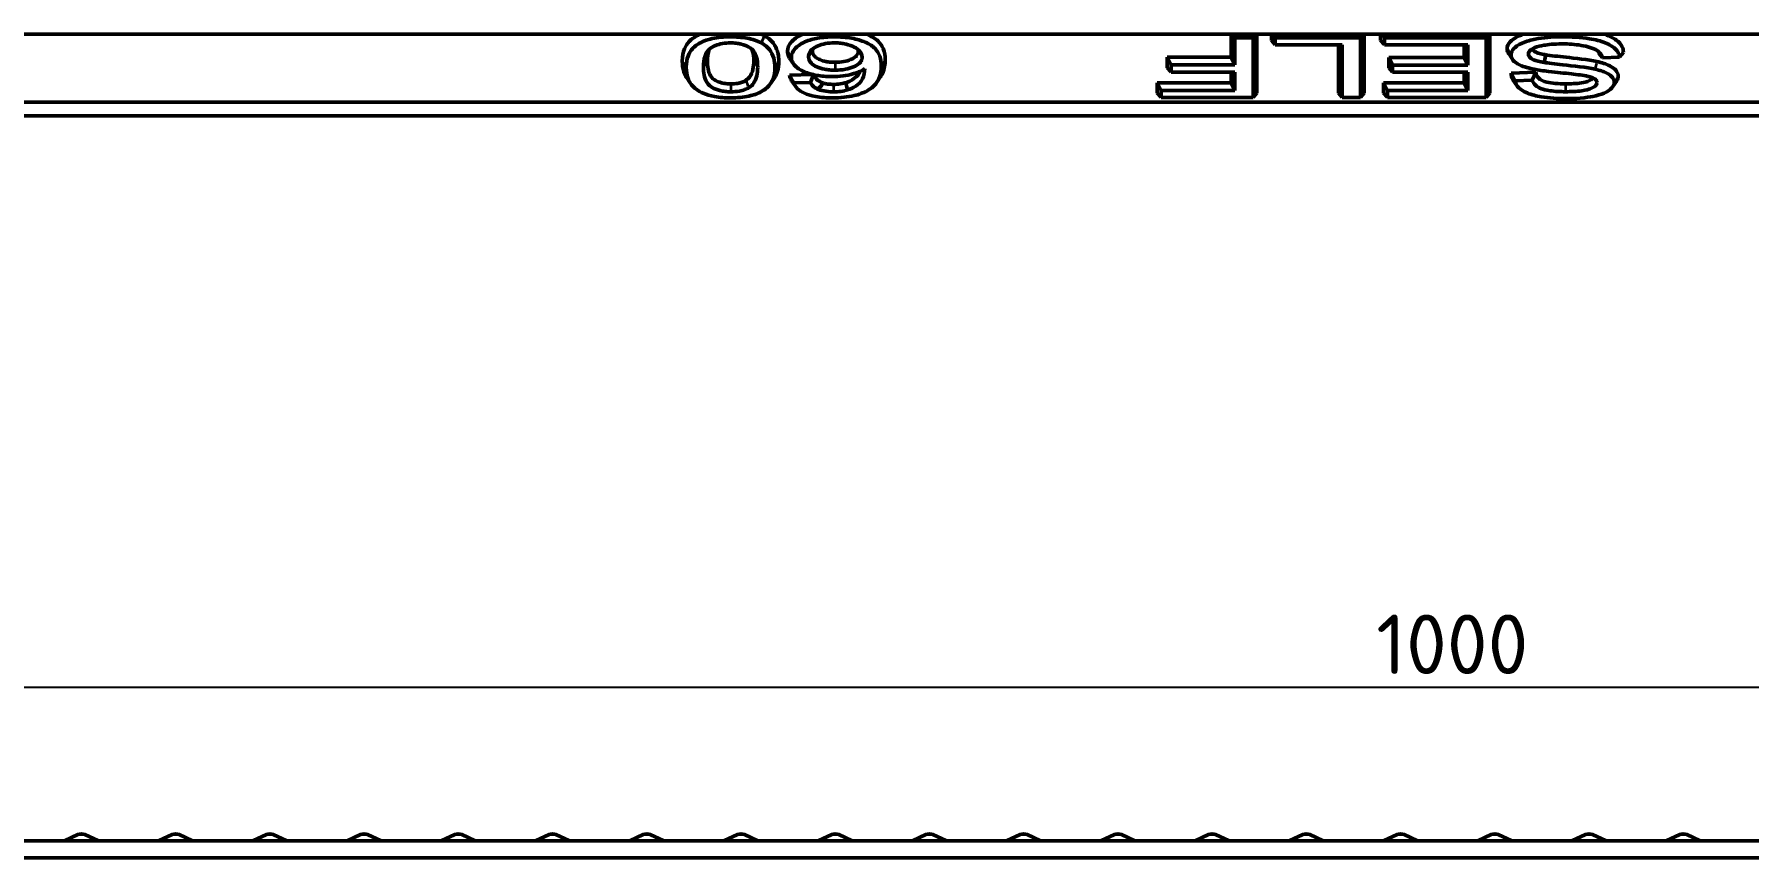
# Model space of a CAD drawing. Header units: millimetres. Extents: x 0 to 2181, y -65 to 1050.
# Drawn here: x 727.9 to 979.9, y 727.5 to 848.5 of the extents above; entities that cross this region are included whole.
import ezdxf

# ---------------------------------------------------------------- set-up
doc = ezdxf.new("R2010")
doc.units = ezdxf.units.MM
doc.header["$LTSCALE"] = 2.5
for name, color, linetype, lineweight in [('Bemaßung (ISO)', 7, 'Continuous', 25), ('Sichtbar (ISO)', 7, 'Continuous', 50), ('Sichtbar schmal (ISO)', 7, 'Continuous', 35)]:
    doc.layers.add(name, color=color, linetype=linetype, lineweight=lineweight)
doc.styles.add('TXT 3_5', font='isocpeur.ttf')
doc.dimstyles.new('Anrin Standard (DIN)', dxfattribs={"dimscale": 2.5, "dimtxt": 3.5, "dimasz": 2.5, "dimexe": 2, "dimexo": 0, "dimgap": 0.8, "dimtad": 1, "dimrnd": 1e-08, "dimtxsty": 'TXT 3_5', "dimcen": 0.09, "dimdle": 10, "dimclrd": 256, "dimclre": 256, "dimclrt": 256, "dimadec": 0, "dimazin": 2, "dimtfac": 0.714286, "dimtmove": 0, "dimatfit": 3, "dimfxl": 1, "dimtolj": 1, "dimlwd": -1, "dimlwe": -1, "dimarcsym": 0})

# ---------------------------------------------------------------- blocks, each defined once
blk = doc.blocks.new('*D8')
at = {"layer": 'Bemaßung (ISO)', "transparency": 16777216}
for p, q in [((435.67, 727.47), (435.67, 757.47)), ((1435.67, 727.47), (1435.67, 757.47)), ((1429.42, 752.47), (441.92, 752.47))]:
    blk.add_line(p, q, dxfattribs=at)
for points in [[(441.92, 753.52), (441.92, 751.43), (435.67, 752.47)], [(1429.42, 753.52), (1429.42, 751.43), (1435.67, 752.47)]]:
    blk.add_solid(points, dxfattribs=at)
at = {"layer": 'Defpoints', "color": 0, "transparency": 16777216}
for p in [(435.67, 752.47), (435.67, 727.47), (1435.67, 727.47)]:
    blk.add_point(p, dxfattribs=at)
at = {"layer": 'Bemaßung (ISO)', "transparency": 16777216, "insert": (925.17, 763.22), "char_height": 8.75, "attachment_point": 1, "style": 'TXT 3_5'}
blk.add_mtext('\\A1;1000', dxfattribs=at)

msp = doc.modelspace()

# ---------------------------------------------------------------- linework, layer by layer
at = {"layer": 'Sichtbar (ISO)'}
for p, q in [((1271.452, 848.508), (599.883, 848.508)), ((903.825, 845.147), (903.825, 848.508)), ((904.14, 848.508), (904.402, 847.986)), ((907.055, 847.986), (904.402, 847.986)), ((904.402, 847.986), (904.402, 843.995)), ((907.316, 848.508), (907.055, 847.986)), ((907.055, 839.201), (907.055, 847.986)), ((907.632, 848.508), (907.632, 839.845)), ((909.755, 847.593), (909.755, 848.508)), ((909.755, 847.593), (910.332, 846.948)), ((910.07, 848.508), (910.332, 847.986)), ((922.832, 847.986), (910.332, 847.986)), ((910.332, 847.986), (910.332, 846.948)), ((910.332, 846.948), (920.18, 846.948)), ((919.602, 839.845), (919.602, 846.948)), ((920.18, 846.948), (920.18, 839.201)), ((923.094, 848.508), (922.832, 847.986)), ((922.832, 839.201), (922.832, 847.986)), ((923.409, 848.508), (923.409, 839.845)), ((925.791, 847.593), (925.791, 848.508)), ((925.791, 847.593), (926.369, 846.948)), ((926.107, 848.508), (926.369, 847.986)), ((941.308, 847.986), (926.369, 847.986)), ((926.369, 847.986), (926.369, 846.948)), ((926.369, 846.948), (938.655, 846.948)), ((938.078, 845.114), (938.078, 846.948)), ((938.655, 846.948), (938.655, 843.962)), ((941.569, 848.508), (941.308, 847.986)), ((941.308, 839.201), (941.308, 847.986)), ((941.885, 848.508), (941.885, 839.845)), ((839.499, 844.173), (838.945, 845)), ((894.435, 845.147), (903.825, 845.147)), ((894.435, 843.602), (894.435, 845.147)), ((894.435, 845.147), (895.012, 843.995)), ((903.825, 845.147), (904.402, 843.995)), ((926.996, 843.568), (926.996, 845.114)), ((926.996, 845.114), (938.078, 845.114)), ((926.996, 845.114), (927.573, 843.962)), ((938.078, 845.114), (938.655, 843.962)), ((945.191, 844.836), (944.637, 845.663)), ((950.082, 845.498), (949.875, 844.363)), ((957.905, 845.691), (958.411, 845.066)), ((958.411, 845.066), (960.911, 845.16)), ((960.911, 845.16), (961.505, 845.826)), ((824.323, 841.375), (823.769, 842.202)), ((836.719, 842.131), (836.165, 841.305)), ((838.904, 842.486), (842.294, 842.607)), ((838.904, 842.486), (839.555, 841.357)), ((839.787, 840.864), (839.234, 841.691)), ((841.994, 841.444), (842.429, 842.574)), ((852.315, 842.308), (851.761, 841.481)), ((894.435, 843.602), (895.012, 842.957)), ((904.402, 843.995), (895.012, 843.995)), ((895.012, 843.995), (895.012, 842.957)), ((895.012, 842.957), (904.402, 842.957)), ((903.825, 841.39), (903.825, 842.957)), ((904.402, 842.957), (904.402, 840.238)), ((926.996, 843.568), (927.573, 842.924)), ((938.655, 843.962), (927.573, 843.962)), ((927.573, 843.962), (927.573, 842.924)), ((927.573, 842.924), (938.655, 842.924)), ((938.078, 841.39), (938.078, 842.924)), ((938.655, 842.924), (938.655, 840.238)), ((944.98, 842.804), (948.622, 842.929)), ((944.98, 842.804), (945.576, 841.671)), ((945.824, 840.982), (945.27, 841.808)), ((948.106, 841.758), (945.576, 841.671)), ((948.622, 842.929), (948.106, 841.758)), ((841.994, 841.444), (839.555, 841.357)), ((847.188, 841.395), (847.19, 841.396)), ((847.188, 841.395), (847.451, 840.339)), ((892.971, 839.845), (892.971, 841.39)), ((892.971, 841.39), (903.825, 841.39)), ((892.971, 841.39), (893.548, 840.238)), ((892.971, 839.845), (893.548, 839.201)), ((904.402, 840.238), (893.548, 840.238)), ((893.548, 840.238), (893.548, 839.201)), ((893.548, 839.201), (907.055, 839.201)), ((903.825, 841.39), (904.402, 840.238)), ((907.632, 839.845), (907.055, 839.201)), ((919.602, 839.845), (920.18, 839.201)), ((920.18, 839.201), (922.832, 839.201)), ((923.409, 839.845), (922.832, 839.201)), ((926.249, 839.845), (926.249, 841.39)), ((926.249, 841.39), (938.078, 841.39)), ((926.249, 841.39), (926.826, 840.238)), ((926.249, 839.845), (926.826, 839.201)), ((938.655, 840.238), (926.826, 840.238)), ((926.826, 840.238), (926.826, 839.201)), ((926.826, 839.201), (941.308, 839.201)), ((938.078, 841.39), (938.655, 840.238)), ((941.885, 839.845), (941.308, 839.201)), ((960.515, 841.669), (959.961, 840.843)), ((1274.131, 838.508), (597.203, 838.508)), ((1274.667, 836.508), (596.667, 836.508)), ((734.331, 730.864), (732.342, 729.974)), ((735.353, 730.864), (737.342, 729.974)), ((748.181, 730.864), (746.192, 729.974)), ((749.203, 730.864), (751.192, 729.974)), ((762.031, 730.864), (760.042, 729.974)), ((763.053, 730.864), (765.042, 729.974)), ((775.881, 730.864), (773.892, 729.974)), ((776.903, 730.864), (778.892, 729.974)), ((789.731, 730.864), (787.742, 729.974)), ((790.753, 730.864), (792.742, 729.974)), ((803.581, 730.864), (801.592, 729.974)), ((804.603, 730.864), (806.592, 729.974)), ((817.431, 730.864), (815.442, 729.974)), ((818.453, 730.864), (820.442, 729.974)), ((831.281, 730.864), (829.292, 729.974)), ((832.303, 730.864), (834.292, 729.974)), ((845.131, 730.864), (843.142, 729.974)), ((846.153, 730.864), (848.142, 729.974)), ((858.981, 730.864), (856.992, 729.974)), ((860.003, 730.864), (861.992, 729.974)), ((872.831, 730.864), (870.842, 729.974)), ((873.853, 730.864), (875.842, 729.974)), ((886.681, 730.864), (884.692, 729.974)), ((887.703, 730.864), (889.692, 729.974)), ((900.531, 730.864), (898.542, 729.974)), ((901.553, 730.864), (903.542, 729.974)), ((914.381, 730.864), (912.392, 729.974)), ((915.403, 730.864), (917.392, 729.974)), ((928.231, 730.864), (926.242, 729.974)), ((929.253, 730.864), (931.242, 729.974)), ((942.081, 730.864), (940.092, 729.974)), ((943.103, 730.864), (945.092, 729.974)), ((955.931, 730.864), (953.942, 729.974)), ((956.953, 730.864), (958.942, 729.974)), ((969.781, 730.864), (967.792, 729.974)), ((970.803, 730.864), (972.792, 729.974)), ((436.167, 729.974), (1435.167, 729.974)), ((1435.667, 727.474), (435.667, 727.474))]:
    msp.add_line(p, q, dxfattribs=at)
for centre in [(734.842, 729.724), (748.692, 729.724), (762.542, 729.724), (776.392, 729.724), (790.242, 729.724), (804.092, 729.724), (817.942, 729.724), (831.792, 729.724), (845.642, 729.724), (859.492, 729.724), (873.342, 729.724), (887.192, 729.724), (901.042, 729.724), (914.892, 729.724), (928.742, 729.724), (942.592, 729.724), (956.442, 729.724), (970.292, 729.724)]:
    msp.add_arc(centre, 1.25, 65.87463, 114.12537, dxfattribs=at)
for points, knots in [([(823.169, 844.552), (823.169, 846.054), (823.673, 846.895), (824.557, 847.831), (825.069, 848.2), (825.76, 848.508)], [0, 0, 0, 0, 1.025637, 1.025637, 1.791045, 1.791045, 1.791045, 1.791045]), ([(830.256, 848.133), (829.776, 848.133), (829.295, 848.115), (828.391, 848.03), (827.972, 847.968), (827.236, 847.809), (826.592, 847.649), (825.294, 846.999), (824.84, 846.616), (824.192, 845.803), (823.747, 845.054), (823.747, 843.654)], [-5.2201267, -5.2201267, -5.2201267, -5.2201267, -3.9938182, -3.9938182, -2.8611523, -2.8611523, -1.8977214, -1.8977214, -0.9564432, -0.9564432, 0, 0, 0, 0]), ([(826.277, 843.654), (826.277, 844.188), (826.33, 844.785), (826.629, 845.652), (826.807, 845.988), (827.387, 846.56), (827.746, 846.726), (828.35, 846.976), (828.685, 847.078), (829.443, 847.217), (829.843, 847.249), (830.256, 847.249)], [-0.67562785, -0.67562785, -0.67562785, -0.67562785, -0.49065789, -0.49065789, -0.37323796, -0.37323796, -0.24663139, -0.24663139, -0.1239675, -0.1239675, 0, 0, 0, 0]), ([(834.798, 847.229), (834.514, 847.386), (834.192, 847.527), (833.475, 847.766), (833.092, 847.863), (831.912, 848.077), (831.088, 848.133), (830.256, 848.133)], [-0.51993504, -0.51993504, -0.51993504, -0.51993504, -0.38315265, -0.38315265, -0.24972108, -0.24972108, 0, 0, 0, 0]), ([(830.256, 847.249), (830.532, 847.249), (830.805, 847.235), (831.336, 847.174), (831.585, 847.129), (832.272, 846.955), (832.65, 846.795), (833.212, 846.475), (833.519, 846.267), (834.146, 845.22), (834.25, 844.411), (834.25, 843.654)], [-1.8255606, -1.8255606, -1.8255606, -1.8255606, -1.5795557, -1.5795557, -1.3374177, -1.3374177, -0.8745785, -0.8745785, -0.5172247, -0.5172247, 0, 0, 0, 0]), ([(836.78, 843.654), (836.78, 844.572), (836.576, 845.495), (835.689, 846.608), (835.314, 846.942), (834.798, 847.229)], [-0.80532419, -0.80532419, -0.80532419, -0.80532419, -0.24986177, -0.24986177, 0, 0, 0, 0]), ([(835.251, 848.285), (835.571, 848.107), (836.248, 847.702), (837.214, 846.166), (837.358, 845.326), (837.358, 844.552)], [0.00728772, 0.00728772, 0.00728772, 0.00728772, 0.14210812, 0.14210812, 0.27036719, 0.27036719, 0.27036719, 0.27036719]), ([(838.627, 846.032), (838.627, 846.516), (838.825, 846.985), (839.556, 847.762), (839.982, 848.082), (840.665, 848.415), (840.773, 848.463), (840.88, 848.508)], [0, 0, 0, 0, 0.33095701, 0.33095701, 0.57422526, 0.57422526, 0.61960155, 0.61960155, 0.61960155, 0.61960155]), ([(845.469, 848.133), (844.629, 848.133), (843.81, 848.071), (842.483, 847.829), (841.824, 847.665), (840.432, 847.057), (840.013, 846.683), (839.391, 846.028), (839.204, 845.589), (839.204, 845.133)], [-0.82335954, -0.82335954, -0.82335954, -0.82335954, -0.62511754, -0.62511754, -0.48453394, -0.48453394, -0.31085038, -0.31085038, 0, 0, 0, 0]), ([(841.734, 845.2), (841.734, 845.386), (841.767, 845.572), (841.914, 845.918), (842.02, 846.079), (842.458, 846.516), (842.825, 846.698), (843.435, 846.953), (843.796, 847.062), (844.627, 847.214), (845.072, 847.249), (845.53, 847.249)], [-0.52642102, -0.52642102, -0.52642102, -0.52642102, -0.45479281, -0.45479281, -0.39033946, -0.39033946, -0.27013738, -0.27013738, -0.1375933, -0.1375933, 0, 0, 0, 0]), ([(852.42, 843.875), (852.42, 844.344), (852.359, 844.831), (852.051, 845.673), (851.834, 846.057), (851.18, 846.734), (850.748, 847.047), (849.479, 847.591), (848.829, 847.784), (847.256, 848.069), (846.372, 848.133), (845.469, 848.133)], [-1.5083049, -1.5083049, -1.5083049, -1.5083049, -1.1189824, -1.1189824, -0.802567, -0.802567, -0.5103054, -0.5103054, -0.2707788, -0.2707788, 0, 0, 0, 0]), ([(845.53, 847.249), (845.782, 847.249), (846.032, 847.238), (846.526, 847.192), (846.767, 847.158), (847.337, 847.048), (847.782, 846.939), (848.511, 846.618), (848.856, 846.421), (849.45, 845.802), (849.6, 845.478), (849.6, 845.14)], [-1.1938276, -1.1938276, -1.1938276, -1.1938276, -0.9822884, -0.9822884, -0.7692727, -0.7692727, -0.4589601, -0.4589601, -0.2306217, -0.2306217, 0, 0, 0, 0]), ([(850.254, 848.508), (850.299, 848.49), (850.344, 848.472), (851.208, 848.11), (851.643, 847.77), (852.277, 847.178), (852.526, 846.79), (852.918, 845.875), (852.998, 845.312), (852.998, 844.773)], [0.5278401, 0.5278401, 0.5278401, 0.5278401, 0.5463603, 0.5463603, 0.8856337, 0.8856337, 1.3923206, 1.3923206, 2.0907838, 2.0907838, 2.0907838, 2.0907838]), ([(944.404, 846.4), (944.404, 846.749), (944.557, 847.085), (945.085, 847.639), (945.47, 847.961), (946.349, 848.358), (946.546, 848.436), (946.753, 848.508)], [0, 0, 0, 0, 0.2381311, 0.2381311, 0.41035177, 0.41035177, 0.45673591, 0.45673591, 0.45673591, 0.45673591]), ([(952.375, 848.133), (951.695, 848.133), (951.017, 848.107), (949.724, 847.992), (949.117, 847.907), (947.955, 847.674), (947.261, 847.499), (945.968, 846.932), (945.603, 846.628), (945.119, 846.12), (944.981, 845.817), (944.981, 845.502)], [-0.83923988, -0.83923988, -0.83923988, -0.83923988, -0.67846828, -0.67846828, -0.52717789, -0.52717789, -0.3763723, -0.3763723, -0.21519793, -0.21519793, 0, 0, 0, 0]), ([(947.527, 845.602), (947.527, 845.695), (947.549, 845.788), (947.641, 845.969), (947.71, 846.056), (947.928, 846.258), (948.127, 846.405), (948.858, 846.701), (949.321, 846.812), (950.393, 846.996), (951.259, 847.095), (952.497, 847.095)], [-1.3481033, -1.3481033, -1.3481033, -1.3481033, -1.1490167, -1.1490167, -0.9512542, -0.9512542, -0.6717172, -0.6717172, -0.3713839, -0.3713839, 0, 0, 0, 0]), ([(960.911, 845.16), (960.896, 845.378), (960.836, 845.595), (960.612, 846.012), (960.454, 846.21), (959.971, 846.651), (959.526, 846.967), (958.146, 847.525), (957.366, 847.722), (955.216, 848.067), (953.754, 848.133), (952.375, 848.133)], [-1.4236738, -1.4236738, -1.4236738, -1.4236738, -1.1958436, -1.1958436, -0.9760492, -0.9760492, -0.6852643, -0.6852643, -0.4138164, -0.4138164, 0, 0, 0, 0]), ([(952.497, 847.095), (953.457, 847.095), (954.406, 847.033), (955.64, 846.825), (956.292, 846.703), (957.279, 846.343), (957.581, 846.177), (958.15, 845.693), (958.325, 845.378), (958.411, 845.066)], [-1.2072441, -1.2072441, -1.2072441, -1.2072441, -0.5997268, -0.5997268, -0.3712994, -0.3712994, -0.2140655, -0.2140655, 0, 0, 0, 0]), ([(958.749, 848.508), (958.787, 848.496), (958.824, 848.483), (959.475, 848.252), (960.009, 847.988), (960.875, 847.355), (961.169, 847.02), (961.446, 846.422), (961.478, 846.22), (961.505, 845.826)], [0.72424767, 0.72424767, 0.72424767, 0.72424767, 0.74439206, 0.74439206, 1.08395631, 1.08395631, 1.41168736, 1.41168736, 1.63492787, 1.63492787, 1.63492787, 1.63492787]), ([(823.762, 842.201), (823.62, 842.415), (823.488, 842.669), (823.22, 843.485), (823.169, 844.042), (823.169, 844.552)], [0.68732834, 0.68732834, 0.68732834, 0.68732834, 0.72554262, 0.72554262, 0.78810051, 0.78810051, 0.78810051, 0.78810051]), ([(826.854, 844.552), (826.854, 843.86), (826.943, 843.03), (827.55, 842.038), (827.813, 841.861), (828.278, 841.599), (828.567, 841.473), (829.113, 841.323), (829.331, 841.28), (829.801, 841.223), (830.042, 841.21), (830.286, 841.21)], [0, 0, 0, 0, 0.4722396, 0.4722396, 0.758675, 0.758675, 1.0813338, 1.0813338, 1.276218, 1.276218, 1.4729622, 1.4729622, 1.4729622, 1.4729622]), ([(832.511, 841.73), (832.741, 841.877), (832.913, 842.05), (833.556, 842.882), (833.672, 843.8), (833.672, 844.552)], [0.00020129, 0.00020129, 0.00020129, 0.00020129, 0.12149067, 0.12149067, 0.59959028, 0.59959028, 0.59959028, 0.59959028]), ([(838.945, 845), (838.89, 845.082), (838.842, 845.166), (838.68, 845.508), (838.627, 845.769), (838.627, 846.032)], [0.7945215, 0.7945215, 0.7945215, 0.7945215, 0.843218, 0.843218, 0.99064479, 0.99064479, 0.99064479, 0.99064479]), ([(839.204, 845.133), (839.204, 844.906), (839.246, 844.678), (839.435, 844.246), (839.573, 844.044), (840.002, 843.612), (840.404, 843.3), (841.661, 842.771), (842.247, 842.595), (843.614, 842.345), (844.355, 842.287), (845.119, 842.287)], [-1.2695303, -1.2695303, -1.2695303, -1.2695303, -1.0007608, -1.0007608, -0.7511105, -0.7511105, -0.4443952, -0.4443952, -0.2289449, -0.2289449, 0, 0, 0, 0]), ([(845.622, 843.238), (845.351, 843.238), (845.082, 843.248), (844.565, 843.292), (844.32, 843.324), (843.641, 843.452), (843.255, 843.572), (842.649, 843.846), (842.326, 844.025), (841.829, 844.58), (841.734, 844.892), (841.734, 845.2)], [-0.91955, -0.91955, -0.91955, -0.91955, -0.78215163, -0.78215163, -0.65191798, -0.65191798, -0.40685036, -0.40685036, -0.210564, -0.210564, 0, 0, 0, 0]), ([(842.312, 846.099), (842.312, 845.83), (842.389, 845.554), (842.75, 845.137), (842.948, 844.988), (843.388, 844.768), (843.67, 844.647), (844.302, 844.496), (844.548, 844.456), (845.075, 844.402), (845.348, 844.39), (845.622, 844.39)], [0, 0, 0, 0, 0.1838098, 0.1838098, 0.30361789, 0.30361789, 0.3830505, 0.3830505, 0.42976109, 0.42976109, 0.47786329, 0.47786329, 0.47786329, 0.47786329]), ([(845.622, 844.39), (846.068, 844.39), (846.503, 844.423), (847.284, 844.566), (847.61, 844.663), (848.302, 844.95), (848.534, 845.119), (848.8, 845.379), (848.886, 845.504), (848.999, 845.767), (849.023, 845.903), (849.023, 846.038)], [0, 0, 0, 0, 0.13396885, 0.13396885, 0.2535308, 0.2535308, 0.41923681, 0.41923681, 0.56085382, 0.56085382, 0.70709785, 0.70709785, 0.70709785, 0.70709785]), ([(849.6, 845.14), (849.6, 844.987), (849.572, 844.834), (849.447, 844.545), (849.356, 844.41), (848.992, 844.041), (848.669, 843.858), (847.977, 843.566), (847.581, 843.447), (846.651, 843.277), (846.144, 843.238), (845.622, 843.238)], [-0.6050956, -0.6050956, -0.6050956, -0.6050956, -0.52169723, -0.52169723, -0.44455843, -0.44455843, -0.30217366, -0.30217366, -0.15657564, -0.15657564, 0, 0, 0, 0]), ([(852.998, 844.773), (852.998, 844.11), (852.891, 843.415), (852.503, 842.613), (852.416, 842.459), (852.315, 842.308)], [0, 0, 0, 0, 0.45240661, 0.45240661, 0.5594591, 0.5594591, 0.5594591, 0.5594591]), ([(944.637, 845.663), (944.591, 845.731), (944.552, 845.8), (944.441, 846.045), (944.404, 846.222), (944.404, 846.4)], [0.27083683, 0.27083683, 0.27083683, 0.27083683, 0.30124673, 0.30124673, 0.37693117, 0.37693117, 0.37693117, 0.37693117]), ([(944.981, 845.502), (944.981, 845.219), (945.082, 844.943), (945.473, 844.493), (945.754, 844.24), (946.897, 843.715), (947.623, 843.514), (948.381, 843.359)], [-0.8444594, -0.8444594, -0.8444594, -0.8444594, -0.49587888, -0.49587888, -0.25080627, -0.25080627, 0, 0, 0, 0]), ([(949.875, 844.363), (949.56, 844.415), (949.245, 844.477), (948.713, 844.614), (948.481, 844.687), (947.998, 844.897), (947.835, 845.023), (947.588, 845.284), (947.527, 845.441), (947.527, 845.602)], [-0.32091585, -0.32091585, -0.32091585, -0.32091585, -0.25110599, -0.25110599, -0.19284677, -0.19284677, -0.11000503, -0.11000503, 0, 0, 0, 0]), ([(948.121, 846.373), (948.142, 846.292), (948.186, 846.213), (948.334, 846.053), (948.454, 845.957), (948.86, 845.775), (949.104, 845.702), (949.643, 845.572), (949.926, 845.524), (950.082, 845.498)], [0.02919469, 0.02919469, 0.02919469, 0.02919469, 0.08545895, 0.08545895, 0.14650053, 0.14650053, 0.20289575, 0.20289575, 0.2708425, 0.2708425, 0.2708425, 0.2708425]), ([(957.329, 843.379), (956.183, 843.648), (954.047, 843.865), (951.428, 844.15), (950.386, 844.274), (949.875, 844.363)], [-0.36386004, -0.36386004, -0.36386004, -0.36386004, -0.16506447, -0.16506447, 0, 0, 0, 0]), ([(950.082, 845.498), (950.768, 845.379), (951.911, 845.255), (954.293, 845), (956.395, 844.784), (957.598, 844.502)], [0.00304167, 0.00304167, 0.00304167, 0.00304167, 0.22080304, 0.22080304, 0.44339114, 0.44339114, 0.44339114, 0.44339114]), ([(957.598, 844.502), (958.306, 844.339), (958.96, 844.134), (959.937, 843.643), (960.211, 843.415), (960.63, 842.945), (960.742, 842.661), (960.742, 842.369)], [0.00028906, 0.00028906, 0.00028906, 0.00028906, 0.23977466, 0.23977466, 0.44567114, 0.44567114, 0.72822682, 0.72822682, 0.72822682, 0.72822682]), ([(823.747, 843.654), (823.747, 843.071), (823.814, 842.391), (824.291, 841.336), (824.645, 840.919), (825.458, 840.202), (825.924, 839.97), (826.719, 839.629), (827.28, 839.467), (828.649, 839.221), (829.448, 839.167), (830.256, 839.167)], [-0.79394342, -0.79394342, -0.79394342, -0.79394342, -0.67421452, -0.67421452, -0.57421373, -0.57421373, -0.44360163, -0.44360163, -0.24242271, -0.24242271, 0, 0, 0, 0]), ([(830.286, 840.058), (830.006, 840.058), (829.73, 840.072), (829.193, 840.134), (828.941, 840.18), (828.252, 840.354), (827.875, 840.513), (827.315, 840.832), (827.008, 841.04), (826.381, 842.087), (826.277, 842.896), (826.277, 843.654)], [-1.8369883, -1.8369883, -1.8369883, -1.8369883, -1.5861667, -1.5861667, -1.3398235, -1.3398235, -0.8746387, -0.8746387, -0.5172247, -0.5172247, 0, 0, 0, 0]), ([(830.256, 839.167), (830.74, 839.167), (831.224, 839.186), (832.133, 839.27), (832.554, 839.331), (833.295, 839.491), (833.93, 839.649), (835.222, 840.296), (835.678, 840.681), (836.323, 841.483), (836.78, 842.229), (836.78, 843.654)], [-5.3789259, -5.3789259, -5.3789259, -5.3789259, -4.1154462, -4.1154462, -2.9534948, -2.9534948, -1.9590915, -1.9590915, -0.972698, -0.972698, 0, 0, 0, 0]), ([(830.286, 841.21), (830.642, 841.21), (830.991, 841.234), (831.56, 841.336), (831.777, 841.395), (832.179, 841.544), (832.356, 841.634), (832.511, 841.73)], [0, 0, 0, 0, 0.10659903, 0.10659903, 0.18396133, 0.18396133, 0.26440658, 0.26440658, 0.26440658, 0.26440658]), ([(834.25, 843.654), (834.25, 842.772), (834.093, 841.94), (833.491, 841.097), (833.279, 840.874), (832.984, 840.687)], [-0.60425316, -0.60425316, -0.60425316, -0.60425316, -0.15551904, -0.15551904, 0, 0, 0, 0]), ([(839.234, 841.691), (839.185, 841.764), (839.142, 841.838), (839.043, 842.036), (839.007, 842.138), (838.904, 842.486)], [0.696711202, 0.696711202, 0.696711202, 0.696711202, 0.729040193, 0.729040193, 0.781815979, 0.781815979, 0.781815979, 0.781815979]), ([(842.469, 842.565), (842.68, 842.166), (842.799, 841.964), (843.224, 841.645), (843.323, 841.596), (843.875, 841.322)], [0.08385125, 0.08385125, 0.08385125, 0.08385125, 0.43779387, 0.43779387, 0.57686205, 0.57686205, 0.57686205, 0.57686205]), ([(845.119, 842.287), (845.693, 842.287), (846.256, 842.324), (847.226, 842.453), (847.809, 842.552), (849.033, 842.921), (849.556, 843.172), (849.981, 843.459)], [-0.72244848, -0.72244848, -0.72244848, -0.72244848, -0.44543996, -0.44543996, -0.23396325, -0.23396325, 0, 0, 0, 0]), ([(847.19, 841.396), (847.549, 841.51), (847.98, 841.682), (848.947, 842.382), (849.16, 842.777), (849.263, 842.995), (849.28, 843.033), (849.295, 843.071)], [0.00531283, 0.00531283, 0.00531283, 0.00531283, 0.13479778, 0.13479778, 0.30022258, 0.30022258, 0.33447434, 0.33447434, 0.33447434, 0.33447434]), ([(849.981, 843.459), (849.97, 842.973), (849.891, 842.433), (849.405, 841.471), (849.052, 841.164), (848.336, 840.686), (847.936, 840.493), (847.451, 840.339)], [-0.59797091, -0.59797091, -0.59797091, -0.59797091, -0.39067798, -0.39067798, -0.17971772, -0.17971772, 0, 0, 0, 0]), ([(850.271, 840.171), (850.648, 840.375), (850.957, 840.6), (851.498, 841.105), (851.717, 841.39), (852.29, 842.378), (852.42, 843.152), (852.42, 843.875)], [-0.87392469, -0.87392469, -0.87392469, -0.87392469, -0.69528224, -0.69528224, -0.49355203, -0.49355203, 0, 0, 0, 0]), ([(945.27, 841.808), (945.178, 841.946), (945.109, 842.088), (945.021, 842.365), (945.006, 842.473), (944.98, 842.804)], [1.66207916, 1.66207916, 1.66207916, 1.66207916, 1.8590638, 1.8590638, 2.04035479, 2.04035479, 2.04035479, 2.04035479]), ([(953, 840.071), (952.241, 840.071), (951.44, 840.105), (950.086, 840.302), (949.697, 840.422), (949.107, 840.637), (948.823, 840.795), (948.32, 841.218), (948.171, 841.488), (948.106, 841.758)], [-0.51892335, -0.51892335, -0.51892335, -0.51892335, -0.41600372, -0.41600372, -0.32572094, -0.32572094, -0.18600689, -0.18600689, 0, 0, 0, 0]), ([(948.381, 843.359), (948.946, 843.246), (949.758, 843.137), (951.773, 842.895), (952.804, 842.806), (954.703, 842.592), (955.643, 842.469), (956.492, 842.283), (956.692, 842.231), (956.841, 842.174)], [-0.6173669, -0.6173669, -0.6173669, -0.6173669, -0.48440809, -0.48440809, -0.24945846, -0.24945846, -0.05957765, -0.05957765, 0, 0, 0, 0]), ([(948.622, 842.929), (948.71, 842.558), (948.76, 842.42), (948.989, 842.088), (949.175, 841.919), (949.723, 841.622), (950.017, 841.532), (950.63, 841.38), (951.054, 841.32), (951.973, 841.239), (952.495, 841.223), (953, 841.223)], [0.0872289, 0.0872289, 0.0872289, 0.0872289, 0.4331973, 0.4331973, 0.8456545, 0.8456545, 1.2684882, 1.2684882, 1.9438924, 1.9438924, 2.7323457, 2.7323457, 2.7323457, 2.7323457]), ([(953, 841.223), (953.76, 841.223), (954.626, 841.253), (955.808, 841.438), (956.066, 841.523), (956.521, 841.692), (956.71, 841.8), (956.901, 841.962), (956.954, 842.024), (956.993, 842.094), (956.996, 842.1), (956.998, 842.106)], [0, 0, 0, 0, 0.22814468, 0.22814468, 0.37675005, 0.37675005, 0.66429264, 0.66429264, 0.82941654, 0.82941654, 0.844275, 0.844275, 0.844275, 0.844275]), ([(956.841, 842.174), (956.971, 842.122), (957.089, 842.065), (957.291, 841.942), (957.373, 841.878), (957.565, 841.676), (957.619, 841.535), (957.619, 841.39)], [-0.20206499, -0.20206499, -0.20206499, -0.20206499, -0.14944992, -0.14944992, -0.09867769, -0.09867769, 0, 0, 0, 0]), ([(960.164, 841.471), (960.164, 841.712), (960.08, 841.948), (959.743, 842.36), (959.499, 842.576), (958.596, 843.037), (957.985, 843.229), (957.329, 843.379)], [-0.65440998, -0.65440998, -0.65440998, -0.65440998, -0.41527993, -0.41527993, -0.22207084, -0.22207084, 0, 0, 0, 0]), ([(832.984, 840.687), (832.797, 840.57), (832.58, 840.462), (832.094, 840.283), (831.835, 840.214), (831.149, 840.089), (830.723, 840.058), (830.286, 840.058)], [-0.32086709, -0.32086709, -0.32086709, -0.32086709, -0.22276681, -0.22276681, -0.13093424, -0.13093424, 0, 0, 0, 0]), ([(839.555, 841.357), (839.642, 841.064), (839.809, 840.777), (840.347, 840.261), (840.692, 840.04), (841.458, 839.704), (841.992, 839.505), (843.583, 839.221), (844.409, 839.167), (845.241, 839.167)], [-1.2572828, -1.2572828, -1.2572828, -1.2572828, -0.8712185, -0.8712185, -0.5146981, -0.5146981, -0.2493906, -0.2493906, 0, 0, 0, 0]), ([(842.923, 840.513), (842.701, 840.623), (842.528, 840.758), (842.22, 841.067), (842.091, 841.259), (841.994, 841.444)], [-0.22982664, -0.22982664, -0.22982664, -0.22982664, -0.12947769, -0.12947769, 0, 0, 0, 0]), ([(842.923, 840.513), (842.927, 840.513), (842.93, 840.513), (843.002, 840.513), (843.073, 840.536), (843.229, 840.617), (843.316, 840.684), (843.555, 840.902), (843.709, 841.091), (843.853, 841.291), (843.864, 841.307), (843.875, 841.322)], [0, 0, 0, 0, 0.00121773, 0.00121773, 0.02880287, 0.02880287, 0.06448453, 0.06448453, 0.13561129, 0.13561129, 0.14140512, 0.14140512, 0.14140512, 0.14140512]), ([(842.923, 840.513), (843.237, 840.369), (843.597, 840.253), (844.398, 840.098), (844.806, 840.06), (845.282, 840.051), (845.338, 840.051), (845.393, 840.051)], [0, 0, 0, 0, 0.13600029, 0.13600029, 0.26250724, 0.26250724, 0.27909902, 0.27909902, 0.27909902, 0.27909902]), ([(843.875, 841.322), (843.915, 841.312), (843.955, 841.301), (844.21, 841.241), (844.433, 841.205), (844.905, 841.156), (845.148, 841.145), (845.393, 841.145)], [0.18880146, 0.18880146, 0.18880146, 0.18880146, 0.21079325, 0.21079325, 0.32116185, 0.32116185, 0.43341817, 0.43341817, 0.43341817, 0.43341817]), ([(845.241, 839.167), (845.813, 839.167), (846.384, 839.192), (847.461, 839.302), (847.958, 839.382), (849.147, 839.663), (849.756, 839.893), (850.271, 840.171)], [-0.57657198, -0.57657198, -0.57657198, -0.57657198, -0.40492587, -0.40492587, -0.24478904, -0.24478904, 0, 0, 0, 0]), ([(845.393, 841.145), (845.72, 841.145), (846.042, 841.164), (846.782, 841.266), (847.064, 841.355), (847.188, 841.395)], [0, 0, 0, 0, 0.09802458, 0.09802458, 0.23247485, 0.23247485, 0.23247485, 0.23247485]), ([(847.451, 840.339), (847.159, 840.244), (846.841, 840.171), (846.137, 840.073), (845.768, 840.051), (845.393, 840.051)], [-0.22144377, -0.22144377, -0.22144377, -0.22144377, -0.1124355, -0.1124355, 0, 0, 0, 0]), ([(945.576, 841.671), (945.59, 841.488), (945.642, 841.306), (945.829, 840.953), (945.96, 840.786), (946.419, 840.353), (946.814, 840.099), (948.007, 839.601), (948.753, 839.433), (950.567, 839.123), (951.84, 839.047), (953.106, 839.047)], [-0.93847217, -0.93847217, -0.93847217, -0.93847217, -0.83985503, -0.83985503, -0.7443526, -0.7443526, -0.58383343, -0.58383343, -0.37981174, -0.37981174, 0, 0, 0, 0]), ([(957.619, 841.39), (957.619, 841.303), (957.597, 841.217), (957.507, 841.05), (957.44, 840.97), (957.17, 840.738), (956.907, 840.605), (956.387, 840.411), (956.027, 840.295), (954.633, 840.101), (953.778, 840.071), (953, 840.071)], [-1.0049268, -1.0049268, -1.0049268, -1.0049268, -0.8630411, -0.8630411, -0.7235101, -0.7235101, -0.4370842, -0.4370842, -0.2336099, -0.2336099, 0, 0, 0, 0]), ([(953.106, 839.047), (953.793, 839.047), (954.478, 839.072), (955.978, 839.203), (956.591, 839.307), (957.603, 839.508), (958.172, 839.668), (959.243, 840.133), (959.582, 840.41), (960.038, 840.888), (960.164, 841.174), (960.164, 841.471)], [-0.62182481, -0.62182481, -0.62182481, -0.62182481, -0.55735165, -0.55735165, -0.47821602, -0.47821602, -0.35410832, -0.35410832, -0.20263418, -0.20263418, 0, 0, 0, 0])]:
    msp.add_open_spline(points, degree=3, knots=knots, dxfattribs=at)
for points in [[(834.8, 848.508), (835.008, 848.416), (835.158, 848.336), (835.251, 848.285)], [(827.133, 846.308), (826.909, 845.745), (826.854, 845.091), (826.854, 844.552)], [(833.672, 844.552), (833.672, 845.11), (833.615, 845.758), (833.394, 846.312)], [(837.358, 844.552), (837.358, 843.42), (837.073, 842.664), (836.717, 842.132)], [(842.341, 846.381), (842.321, 846.287), (842.312, 846.192), (842.312, 846.099)], [(849.023, 846.038), (849.023, 846.113), (849.015, 846.187), (848.999, 846.26)], [(957.905, 845.691), (957.877, 845.793), (957.852, 845.883), (957.825, 845.966)], [(960.742, 842.369), (960.742, 842.129), (960.667, 841.896), (960.515, 841.669)]]:
    msp.add_open_spline(points, degree=3, dxfattribs=at)
at = {"layer": 'Sichtbar schmal (ISO)'}
for p, q in [((830.256, 848.508), (830.256, 848.133)), ((834.798, 847.229), (835.251, 848.285)), ((845.469, 848.508), (845.469, 848.133)), ((952.375, 848.508), (952.375, 848.133)), ((823.169, 844.552), (823.747, 843.654)), ((826.854, 844.552), (826.277, 843.654)), ((833.672, 844.552), (834.25, 843.654)), ((837.358, 844.552), (836.78, 843.654)), ((838.627, 846.032), (839.204, 845.133)), ((842.312, 846.099), (841.734, 845.2)), ((845.622, 844.39), (845.622, 843.238)), ((849.023, 846.038), (849.6, 845.14)), ((852.998, 844.773), (852.42, 843.875)), ((944.404, 846.4), (944.981, 845.502)), ((947.952, 846.263), (947.527, 845.602)), ((957.248, 841.967), (957.619, 841.39)), ((960.742, 842.369), (960.164, 841.471)), ((830.286, 841.21), (830.286, 840.058)), ((845.393, 841.145), (845.393, 840.051)), ((847.451, 840.339), (847.19, 841.396)), ((953, 841.223), (953, 840.071)), ((734.331, 730.864), (735.353, 730.864)), ((748.181, 730.864), (749.203, 730.864)), ((762.031, 730.864), (763.053, 730.864)), ((775.881, 730.864), (776.903, 730.864)), ((789.731, 730.864), (790.753, 730.864)), ((803.581, 730.864), (804.603, 730.864)), ((817.431, 730.864), (818.453, 730.864)), ((831.281, 730.864), (832.303, 730.864)), ((845.131, 730.864), (846.153, 730.864)), ((858.981, 730.864), (860.003, 730.864)), ((872.831, 730.864), (873.853, 730.864)), ((886.681, 730.864), (887.703, 730.864)), ((900.531, 730.864), (901.553, 730.864)), ((914.381, 730.864), (915.403, 730.864)), ((928.231, 730.864), (929.253, 730.864)), ((942.081, 730.864), (943.103, 730.864)), ((955.931, 730.864), (956.953, 730.864)), ((969.781, 730.864), (970.803, 730.864))]:
    msp.add_line(p, q, dxfattribs=at)
for points in [[(957.598, 844.502), (957.507, 844.121), (957.417, 843.745), (957.329, 843.379)], [(832.984, 840.687), (832.83, 841.027), (832.67, 841.38), (832.511, 841.73)]]:
    msp.add_open_spline(points, degree=3, dxfattribs=at)

# ---------------------------------------------------------------- dimensions: what is measured, and where the dimension line sits
at = {"layer": 'Bemaßung (ISO)'}
dim = msp.add_linear_dim(base=(435.667, 752.474), p1=(1435.667, 727.474), p2=(435.667, 727.474), angle=180, dimstyle='Anrin Standard (DIN)', override={"dimgap": 0.8, "dimdec": 2, "dimtol": 0, "dimlim": 0, "dimtp": 0, "dimtm": 0, "dimtdec": 2, "dimtofl": 0, "dimatfit": 1}, dxfattribs=at)
dim.commit()
dim.dimension.update_dxf_attribs({"geometry": '*D8', "text_midpoint": (935.667, 752.474), "dimtype": 160})

doc.saveas('drawing.dxf')
